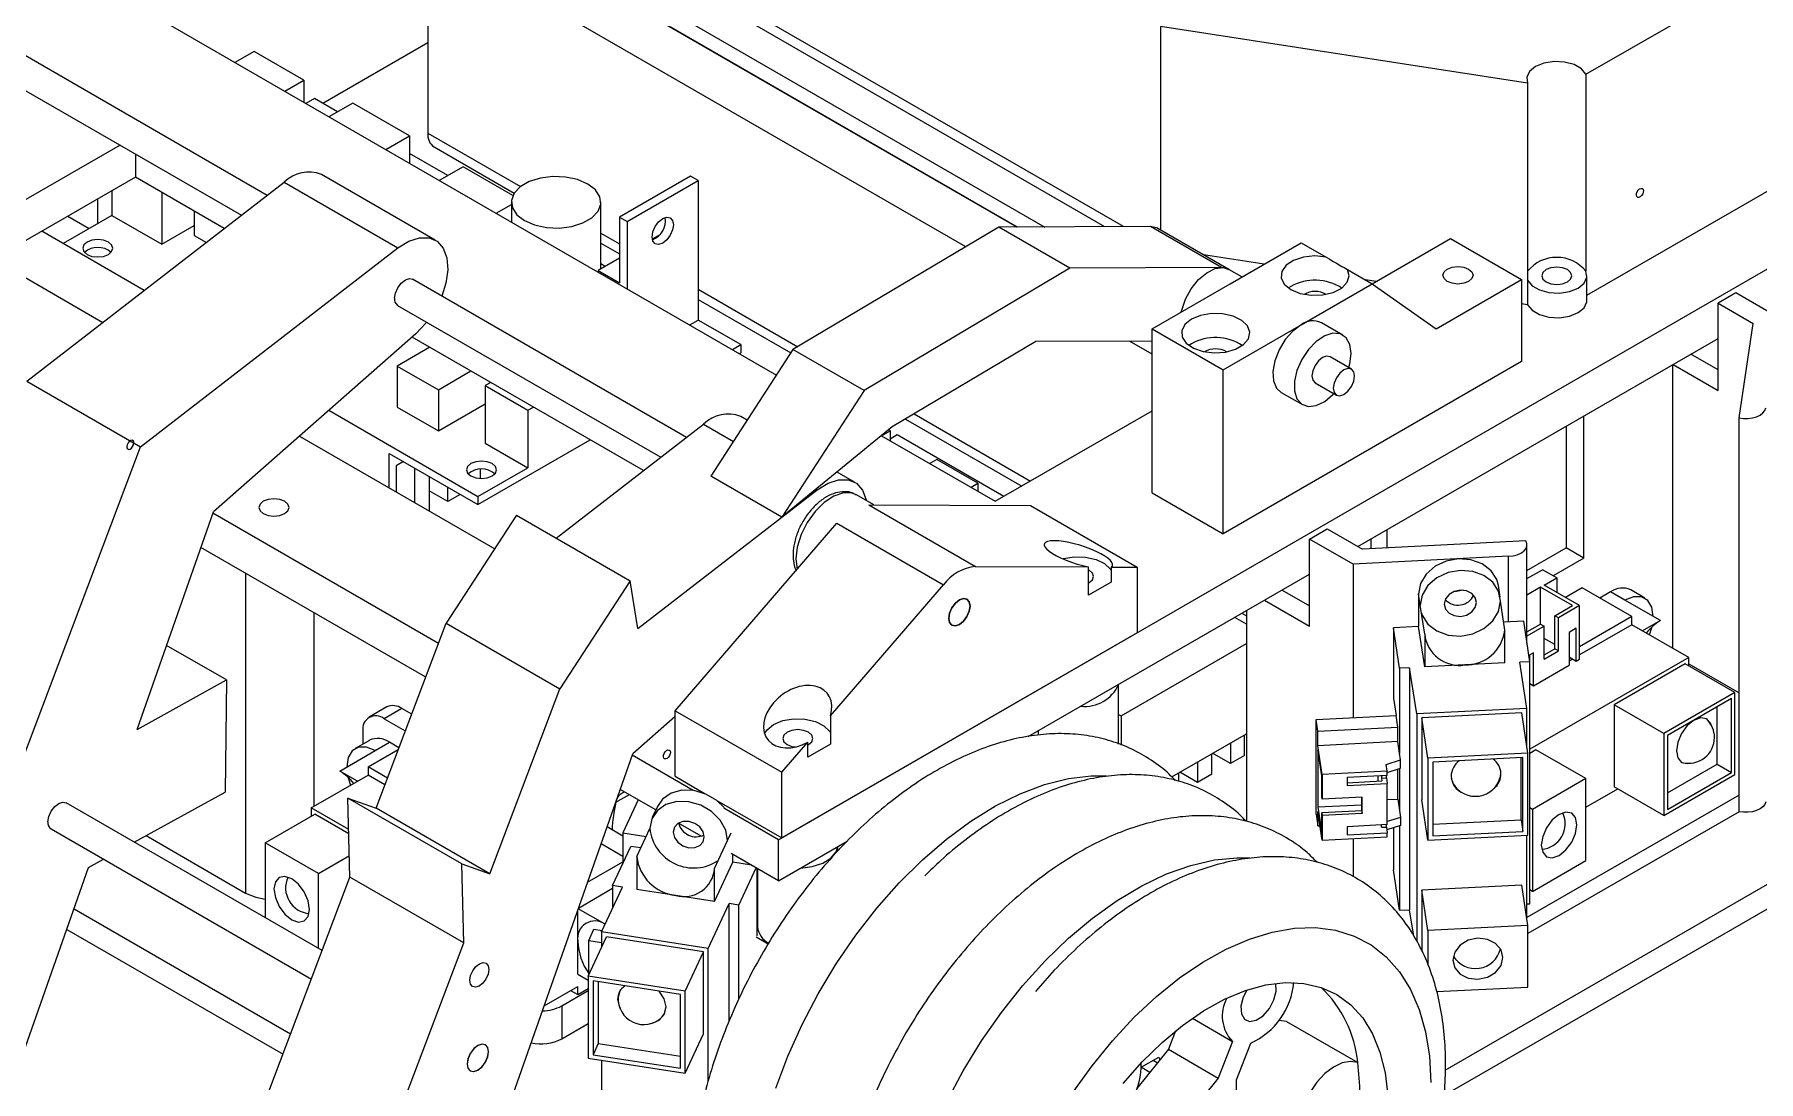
# Model space of a CAD drawing. Header units: millimetres. Extents: x 0 to 420, y 0 to 297.
# Drawn here: x 206.89 to 241.2, y 155.19 to 176.03 of the extents above; entities that cross this region are included whole.
import ezdxf

# ---------------------------------------------------------------- set-up
doc = ezdxf.new("R2010")
doc.units = ezdxf.units.MM

msp = doc.modelspace()

# ---------------------------------------------------------------- linework, layer by layer
at = {"color": 7, "linetype": 'Continuous', "lineweight": 15}
for p, q in [((228.187, 172.202), (212.873, 181.043)), ((212.573, 180.523), (226.996, 172.196)), ((237.761, 175.235), (246.29, 180.159)), ((226.454, 172.194), (214.696, 178.982)), ((214.717, 177.983), (214.717, 174.064)), ((221.696, 160.001), (251.182, 177.023)), ((209.039, 176.533), (221.655, 169.25)), ((228.559, 172.203), (220.955, 176.593)), ((236.602, 175.056), (229.299, 176.186)), ((229.299, 176.186), (229.299, 172.137)), ((211.522, 172.825), (206.071, 175.973)), ((211.259, 175.691), (210.878, 175.471)), ((212.249, 175.12), (211.259, 175.691)), ((214.717, 175.863), (212.627, 174.657)), ((237.782, 170.838), (246.29, 175.749)), ((205.771, 175.453), (211.009, 172.429)), ((211.868, 174.9), (212.249, 175.12)), ((212.249, 175.12), (212.249, 174.68)), ((236.602, 175.056), (236.602, 171.137)), ((237.761, 175.235), (237.761, 171.316)), ((212.461, 174.752), (212.292, 174.655)), ((212.917, 174.489), (212.461, 174.752)), ((213.221, 174.664), (212.749, 174.391)), ((214.354, 174.009), (213.221, 174.664)), ((213.882, 173.737), (214.354, 174.009)), ((214.354, 174.009), (214.354, 173.464)), ((208.591, 173.825), (205.362, 171.961)), ((208.897, 173.648), (208.897, 173.185)), ((215.114, 173.221), (214.354, 173.66)), ((214.841, 173.789), (216.435, 172.869)), ((215.417, 173.396), (214.945, 173.123)), ((216.41, 172.823), (215.417, 173.396)), ((208.897, 173.185), (206.069, 171.553)), ((206.736, 169.128), (211.86, 173.087)), ((208.431, 172.916), (208.431, 172.425)), ((210.666, 172.164), (208.897, 173.185)), ((211.86, 173.087), (214.123, 171.78)), ((214.864, 171.935), (212.602, 173.241)), ((219.943, 173.21), (218.528, 172.393)), ((218.684, 172.303), (220.098, 173.12)), ((220.098, 173.12), (219.943, 173.21)), ((220.098, 173.12), (220.098, 170.344)), ((208.143, 172.75), (208.143, 172.259)), ((209.421, 172.883), (209.421, 171.854)), ((216.079, 172.469), (216.379, 172.642)), ((216.379, 172.688), (216.379, 172.296)), ((218.16, 171.364), (218.16, 172.688)), ((208.431, 172.425), (207.461, 171.866)), ((207.553, 172.409), (207.978, 172.164)), ((208.431, 172.425), (209.421, 171.854)), ((209.421, 171.854), (210.069, 172.228)), ((210.069, 172.509), (210.069, 172.028)), ((218.528, 172.393), (218.684, 172.303)), ((218.528, 172.393), (218.528, 171.087)), ((218.684, 172.303), (218.684, 170.965)), ((205.362, 171.961), (208.247, 170.295)), ((209.074, 170.934), (207.036, 172.111)), ((210.069, 172.028), (210.31, 171.889)), ((219.323, 172.035), (219.182, 171.954)), ((226.078, 172.192), (221.983, 169.755)), ((229.096, 172.206), (226.078, 172.192)), ((227.492, 171.376), (226.078, 172.192)), ((230.51, 171.39), (229.096, 172.206)), ((230.511, 171.39), (229.096, 172.206)), ((229.096, 172.206), (229.096, 172.206)), ((230.659, 171.352), (229.245, 172.168)), ((233.512, 171.067), (235.067, 171.965)), ((235.067, 171.965), (236.482, 171.149)), ((208.999, 167.822), (214.123, 171.78)), ((218.528, 171.577), (218.104, 171.332)), ((218.16, 171.873), (218.528, 171.66)), ((231.359, 171.458), (230.153, 171.644)), ((230.683, 171.068), (232.098, 171.884)), ((232.098, 171.884), (232.592, 171.598)), ((218.104, 171.332), (218.104, 171.3)), ((218.104, 171.332), (218.528, 171.087)), ((218.245, 171.413), (218.16, 171.463)), ((227.492, 171.376), (223.397, 168.939)), ((230.5, 171.389), (227.492, 171.376)), ((230.918, 171.203), (230.659, 171.352)), ((233.017, 171.353), (233.512, 171.068)), ((237.782, 170.736), (237.782, 171.226)), ((219.866, 168.009), (214.414, 171.156)), ((229.128, 170.17), (230.683, 171.068)), ((231.893, 171.014), (231.842, 170.982)), ((232.098, 170.251), (233.512, 171.068)), ((233.59, 171.113), (233.376, 171.146)), ((233.512, 171.068), (234.785, 170.169)), ((234.785, 170.169), (236.482, 171.149)), ((236.482, 171.149), (236.482, 169.516)), ((236.602, 171.137), (236.602, 170.647)), ((240.746, 170.883), (240.392, 170.679)), ((241.613, 170.383), (240.746, 170.883)), ((214.114, 170.636), (219.353, 167.612)), ((220.098, 170.754), (221.941, 169.69)), ((236.602, 170.647), (236.482, 170.665)), ((240.392, 170.679), (241.094, 170.274)), ((240.392, 168.944), (240.392, 170.679)), ((219.929, 170.246), (220.098, 170.344)), ((220.947, 169.854), (220.098, 170.344)), ((229.128, 170.17), (230.542, 169.353)), ((229.128, 166.903), (229.128, 170.17)), ((230.542, 169.353), (232.098, 170.251)), ((232.922, 170.046), (232.498, 170.291)), ((240.81, 168.397), (241.094, 170.274)), ((214.479, 170.072), (210.45, 166.528)), ((219.01, 167.348), (214.404, 170.006)), ((220.778, 169.756), (220.947, 169.854)), ((220.947, 169.854), (220.947, 169.69)), ((226.813, 169.915), (223.96, 168.217)), ((229.128, 169.925), (226.813, 169.915)), ((229.913, 169.871), (229.862, 169.839)), ((233.222, 165.838), (240.392, 169.977)), ((214.756, 169.803), (214.107, 169.429)), ((221.983, 169.755), (220.349, 167.237)), ((220.919, 169.675), (220.947, 169.69)), ((223.397, 168.939), (221.983, 169.755)), ((236.482, 169.516), (230.542, 166.087)), ((233.096, 169.368), (232.672, 169.613)), ((240.392, 169.352), (239.851, 169.664)), ((214.107, 169.429), (214.107, 168.612)), ((214.107, 169.429), (214.926, 168.956)), ((214.926, 168.956), (215.575, 169.331)), ((230.542, 166.087), (230.542, 169.353)), ((239.492, 163.81), (239.492, 169.457)), ((239.497, 169.46), (240.392, 168.944)), ((206.736, 169.128), (208.999, 167.822)), ((214.926, 168.956), (214.926, 168.139)), ((215.969, 169.103), (215.855, 169.038)), ((215.855, 169.038), (216.704, 168.548)), ((215.855, 169.038), (215.855, 167.894)), ((223.397, 168.939), (221.764, 166.42)), ((231.698, 168.905), (232.122, 168.66)), ((232.372, 169.093), (232.796, 168.848)), ((212.745, 168.547), (215.714, 166.833)), ((214.107, 168.612), (214.926, 168.139)), ((214.926, 168.139), (215.855, 168.676)), ((216.704, 168.548), (216.818, 168.613)), ((216.704, 168.548), (216.704, 167.405)), ((226.009, 166.736), (229.128, 168.536)), ((217.27, 166.003), (220.204, 168.27)), ((221.072, 168.351), (220.945, 168.425)), ((223.96, 168.217), (221.764, 166.42)), ((223.747, 168.042), (223.916, 168.139)), ((223.916, 168.139), (223.886, 168.157)), ((223.916, 168.139), (223.916, 167.944)), ((224.222, 168.373), (226.534, 167.039)), ((237.37, 168.233), (237.37, 165.81)), ((237.724, 165.606), (237.724, 168.437)), ((240.81, 160.885), (240.81, 168.397)), ((205.174, 157.708), (208.999, 167.822)), ((212.163, 168.035), (216.048, 165.792)), ((215.714, 166.67), (217.949, 167.96)), ((215.855, 167.894), (216.704, 167.405)), ((223.746, 168.042), (226.009, 166.736)), ((224.058, 168.058), (223.916, 167.976)), ((226.178, 166.833), (224.058, 168.058)), ((213.946, 167.69), (215.714, 166.67)), ((213.946, 167.005), (213.946, 167.69)), ((214.23, 167.527), (214.088, 167.445)), ((214.088, 167.445), (214.088, 166.924)), ((224.846, 167.568), (224.707, 167.488)), ((225.664, 167.095), (224.846, 167.568)), ((214.46, 166.709), (214.46, 167.394)), ((214.741, 167.231), (214.741, 166.547)), ((215.714, 166.833), (216.704, 167.405)), ((215.768, 167.191), (215.768, 167.373)), ((216.049, 167.282), (216.049, 167.282)), ((221.764, 166.42), (220.349, 167.237)), ((223.208, 167.118), (222.862, 167.319)), ((225.526, 167.015), (225.664, 167.095)), ((225.664, 167.095), (225.664, 166.935)), ((215.113, 166.731), (214.741, 166.945)), ((215.113, 166.731), (215.113, 167.017)), ((215.361, 166.874), (215.113, 166.731)), ((215.714, 166.833), (215.714, 166.67)), ((218.896, 164.206), (222.467, 166.964)), ((223.594, 166.665), (223.25, 166.864)), ((229.128, 166.903), (230.542, 166.087)), ((208.93, 162.197), (210.45, 166.528)), ((214.927, 163.908), (210.44, 166.499)), ((216.482, 166.458), (215.08, 164.311)), ((216.482, 166.458), (218.745, 165.151)), ((223.492, 166.665), (225.613, 165.441)), ((223.492, 166.665), (226.709, 166.65)), ((226.709, 166.65), (228.831, 165.426)), ((219.638, 162.568), (222.856, 166.298)), ((222.856, 166.298), (224.977, 165.073)), ((232.26, 165.985), (232.614, 166.189)), ((232.614, 166.189), (233.316, 165.784)), ((233.808, 165.808), (233.808, 166.176)), ((214.674, 163.238), (210.201, 165.82)), ((233.128, 165.484), (232.26, 165.985)), ((232.26, 164.249), (232.26, 165.985)), ((236.567, 165.948), (233.316, 165.784)), ((233.481, 165.987), (233.481, 165.792)), ((236.59, 163.912), (236.59, 165.871)), ((236.59, 165.36), (237.37, 165.81)), ((237.724, 165.606), (237.37, 165.81)), ((225.613, 165.441), (227.862, 165.43)), ((227.862, 164.867), (227.862, 165.43)), ((228.315, 165.428), (228.315, 165.128)), ((228.315, 165.428), (228.831, 165.426)), ((228.831, 165.426), (228.831, 164.119)), ((236.225, 165.641), (233.128, 165.484)), ((233.128, 165.484), (233.128, 162.427)), ((236.59, 165.197), (236.898, 165.374)), ((237.181, 165.211), (236.898, 165.374)), ((237.724, 165.606), (237.11, 165.252)), ((218.745, 165.151), (217.343, 163.005)), ((218.896, 164.206), (218.745, 165.151)), ((222.728, 162.467), (224.977, 165.073)), ((226.664, 162.052), (232.26, 165.283)), ((228.315, 165.128), (227.862, 164.867)), ((236.055, 164.827), (236.02, 165.057)), ((236.86, 165.026), (236.59, 164.87)), ((237.497, 164.659), (236.86, 165.026)), ((236.86, 164.291), (236.86, 165.026)), ((236.931, 165.067), (237.181, 165.211)), ((237.638, 164.659), (236.931, 165.067)), ((237.181, 165.211), (237.181, 164.923)), ((231.365, 164.766), (232.26, 164.249)), ((231.719, 164.97), (232.26, 164.657)), ((234.467, 164.667), (234.432, 164.897)), ((234.432, 164.897), (234.432, 164.244)), ((236.148, 164.172), (236.061, 164.747)), ((237.688, 165.014), (237.355, 164.822)), ((238.678, 164.443), (237.688, 165.014)), ((238.254, 164.932), (238.042, 164.81)), ((238.537, 164.769), (238.254, 164.932)), ((239.244, 164.361), (238.537, 164.769)), ((238.937, 164.809), (238.654, 164.972)), ((212.455, 160.666), (212.455, 164.519)), ((231.006, 164.292), (230.775, 164.425)), ((230.918, 164.508), (231.006, 164.457)), ((231.006, 164.559), (231.006, 160.366)), ((234.554, 164.092), (234.467, 164.667)), ((236.524, 164.349), (236.124, 164.329)), ((236.646, 163.544), (236.524, 164.349)), ((237.143, 164.454), (237.497, 164.659)), ((237.214, 164.414), (237.143, 164.454)), ((237.143, 163.801), (237.143, 164.454)), ((237.638, 164.659), (237.214, 164.414)), ((237.214, 163.76), (237.214, 164.414)), ((237.638, 163.597), (237.638, 164.659)), ((238.678, 164.443), (237.638, 163.842)), ((238.678, 164.279), (238.678, 164.443)), ((239.244, 164.361), (238.891, 164.157)), ((213.686, 160.626), (215.08, 164.311)), ((215.08, 164.311), (217.343, 163.005)), ((228.831, 164.119), (221.76, 160.037)), ((234.432, 164.244), (233.934, 164.219)), ((234.056, 163.413), (233.934, 164.219)), ((233.934, 164.219), (233.934, 162.816)), ((234.554, 163.439), (234.432, 164.244)), ((234.554, 164.092), (234.554, 163.439)), ((236.148, 163.519), (236.148, 164.172)), ((236.59, 164.135), (236.86, 164.291)), ((236.931, 164.25), (236.59, 164.054)), ((236.86, 164.291), (236.931, 164.25)), ((236.931, 163.597), (236.931, 164.25)), ((237.143, 163.883), (236.931, 164.005)), ((237.567, 164.209), (237.426, 164.128)), ((237.426, 164.128), (237.426, 163.475)), ((237.567, 163.556), (237.567, 164.209)), ((238.678, 164.279), (237.638, 163.679)), ((239.81, 163.626), (238.678, 164.279)), ((210.71, 163.18), (209.517, 163.869)), ((228.513, 162.466), (231.006, 163.905)), ((236.719, 163.72), (236.627, 163.667)), ((236.648, 163.189), (236.648, 163.679)), ((236.719, 163.066), (236.719, 163.72)), ((236.931, 163.679), (237.143, 163.801)), ((236.931, 163.597), (237.214, 163.76)), ((237.214, 163.76), (237.143, 163.801)), ((234.255, 163.423), (234.056, 163.413)), ((234.056, 163.413), (234.056, 161.722)), ((234.395, 162.503), (234.255, 163.423)), ((234.255, 163.423), (234.255, 158.606)), ((235.351, 163.479), (234.554, 163.439)), ((236.148, 163.519), (235.351, 163.479)), ((236.646, 163.544), (236.447, 163.534)), ((236.586, 162.614), (236.447, 163.534)), ((239.81, 163.626), (236.646, 161.8)), ((236.646, 158.727), (236.646, 163.544)), ((236.719, 163.066), (237.426, 163.475)), ((237.426, 163.638), (237.567, 163.556)), ((237.442, 163.629), (237.426, 163.596)), ((237.497, 163.597), (237.426, 163.556)), ((237.567, 163.556), (237.638, 163.597)), ((239.739, 163.504), (238.325, 162.687)), ((240.729, 162.932), (239.739, 163.504)), ((239.81, 163.463), (239.81, 163.626)), ((239.81, 163.503), (240.81, 162.926)), ((208.93, 162.197), (210.71, 163.18)), ((210.71, 163.18), (210.681, 160.949)), ((215.949, 159.319), (217.343, 163.005)), ((228.464, 161.904), (228.464, 163.091)), ((236.648, 163.189), (236.646, 163.19)), ((236.646, 163.108), (236.719, 163.066)), ((236.648, 163.107), (236.646, 163.106)), ((213.901, 162.642), (213.547, 162.438)), ((233.934, 162.816), (233.986, 162.471)), ((238.325, 162.687), (238.325, 161.054)), ((239.315, 162.116), (238.325, 162.687)), ((240.729, 162.932), (239.315, 162.116)), ((240.658, 162.81), (239.385, 162.075)), ((240.375, 161.503), (240.375, 162.646)), ((240.658, 161.34), (240.658, 162.81)), ((240.729, 161.299), (240.729, 162.932)), ((214.201, 162.612), (213.847, 162.408)), ((213.847, 162.408), (214.268, 162.165)), ((214.395, 162.5), (214.201, 162.612)), ((219.638, 162.454), (218.794, 161.711)), ((219.638, 162.568), (221.76, 161.344)), ((219.638, 161.262), (219.638, 162.568)), ((222.728, 162.467), (222.728, 161.903)), ((228.464, 162.494), (228.513, 162.466)), ((228.513, 162.466), (228.513, 161.885)), ((232.392, 162.39), (233.986, 162.471)), ((232.392, 160.507), (232.392, 162.39)), ((232.427, 162.16), (232.392, 162.39)), ((234.021, 162.241), (233.986, 162.471)), ((236.586, 162.614), (234.395, 162.503)), ((234.395, 162.503), (234.395, 157.977)), ((236.487, 162.527), (234.494, 162.427)), ((234.616, 161.622), (234.494, 162.427)), ((234.494, 162.427), (234.494, 160.794)), ((236.609, 161.722), (236.487, 162.527)), ((236.586, 161.87), (236.586, 162.614)), ((240.174, 162.393), (240.151, 162.413)), ((213.553, 161.978), (213.27, 161.815)), ((213.423, 162.163), (213.423, 161.903)), ((213.67, 161.775), (213.953, 161.939)), ((214.141, 161.83), (213.953, 161.939)), ((221.76, 161.344), (222.276, 161.942)), ((222.276, 161.642), (222.276, 161.942)), ((226.864, 162.167), (226.864, 162.081)), ((229.52, 161.251), (231.006, 162.109)), ((230.969, 161.679), (230.969, 162.087)), ((231.006, 162.087), (230.987, 162.098)), ((232.427, 162.16), (234.021, 162.241)), ((232.427, 161.872), (232.427, 162.16)), ((234.021, 161.952), (232.427, 161.872)), ((234.021, 161.952), (234.021, 162.241)), ((234.056, 161.722), (234.021, 161.952)), ((234.963, 155.412), (246.586, 162.122)), ((239.315, 162.116), (239.315, 160.483)), ((239.385, 162.075), (239.385, 160.605)), ((212.963, 161.367), (213.67, 161.775)), ((213.529, 161.449), (214.128, 161.795)), ((215.266, 151.658), (218.794, 161.711)), ((219.997, 160.982), (218.784, 161.682)), ((222.728, 161.903), (222.276, 161.642)), ((230.316, 161.302), (230.316, 161.71)), ((230.688, 161.516), (230.334, 161.721)), ((230.688, 161.925), (230.688, 161.516)), ((230.969, 161.679), (230.688, 161.516)), ((232.514, 161.297), (232.427, 161.872)), ((232.506, 161.272), (232.427, 161.79)), ((232.427, 161.79), (232.427, 160.647)), ((234.076, 161.587), (234.056, 161.722)), ((236.609, 161.722), (234.616, 161.622)), ((234.616, 161.622), (234.616, 159.988)), ((236.509, 161.636), (234.716, 161.545)), ((234.938, 154.908), (246.586, 161.632)), ((236.474, 160.396), (236.474, 161.634)), ((236.509, 160.166), (236.509, 161.636)), ((236.609, 160.089), (236.609, 161.722)), ((236.769, 161.789), (236.646, 161.718)), ((237.759, 161.218), (236.769, 161.789)), ((212.398, 160.633), (213.529, 161.286)), ((213.317, 161.163), (212.963, 161.367)), ((213.529, 161.449), (213.529, 161.286)), ((213.913, 161.227), (213.529, 161.449)), ((213.863, 161.093), (213.529, 161.286)), ((219.638, 161.262), (220.237, 160.916)), ((221.76, 160.037), (221.76, 161.344)), ((229.661, 161.162), (229.661, 161.332)), ((230.033, 161.138), (229.679, 161.343)), ((230.033, 161.547), (230.033, 161.138)), ((230.316, 161.302), (230.033, 161.138)), ((232.506, 160.864), (232.506, 161.272)), ((233.809, 161.362), (232.514, 161.297)), ((232.514, 161.297), (232.514, 160.807)), ((233.809, 161.28), (233.012, 161.24)), ((233.623, 161.271), (233.623, 161.166)), ((233.692, 161.274), (233.692, 161.227)), ((233.789, 161.496), (234.076, 161.587)), ((233.809, 161.362), (233.789, 161.496)), ((233.792, 161.232), (233.792, 161.279)), ((233.809, 161.339), (234.076, 161.424)), ((233.809, 161.28), (233.809, 161.362)), ((234.021, 160.809), (234.021, 161.406)), ((234.056, 161.418), (234.056, 160.579)), ((234.076, 161.424), (234.076, 161.587)), ((234.716, 161.545), (234.716, 160.075)), ((239.315, 160.483), (240.729, 161.299)), ((239.385, 160.932), (240.375, 161.503)), ((239.385, 160.605), (240.658, 161.34)), ((239.652, 161.548), (239.68, 161.538)), ((240.375, 161.503), (240.658, 161.34)), ((208.876, 159.952), (210.681, 160.949)), ((219.255, 160.594), (218.545, 161.003)), ((233.012, 161.24), (233.012, 161.077)), ((233.012, 161.135), (233.701, 161.17)), ((233.012, 161.077), (233.809, 161.117)), ((233.692, 161.227), (233.792, 161.232)), ((233.692, 161.227), (233.701, 161.17)), ((233.792, 161.232), (233.809, 161.117)), ((233.809, 160.301), (233.809, 161.117)), ((237.759, 161.218), (236.698, 160.605)), ((237.759, 159.585), (237.759, 161.218)), ((237.759, 160.646), (238.396, 161.013)), ((239.315, 160.483), (238.325, 161.054)), ((212.615, 157.793), (207.518, 160.736)), ((213.143, 160.202), (212.398, 160.633)), ((212.398, 160.633), (212.398, 160.469)), ((215.391, 159.522), (213.128, 160.828)), ((213.128, 160.828), (213.686, 160.626)), ((213.167, 159.255), (213.128, 160.828)), ((215.949, 159.319), (213.686, 160.626)), ((218.904, 160.796), (218.598, 160.137)), ((219.287, 160.663), (219.183, 160.44)), ((220.469, 160.783), (221.76, 160.037)), ((221.696, 160.001), (220.61, 160.628)), ((233.303, 160.691), (232.427, 160.647)), ((232.427, 160.647), (232.506, 160.129)), ((232.514, 159.99), (232.427, 160.565)), ((232.427, 160.277), (232.427, 160.565)), ((232.514, 160.807), (232.506, 160.864)), ((233.303, 160.578), (232.506, 160.538)), ((233.311, 160.847), (232.514, 160.807)), ((233.303, 160.578), (233.303, 160.847)), ((233.303, 160.578), (233.311, 160.52)), ((233.311, 160.52), (233.311, 160.847)), ((233.809, 160.798), (234.021, 160.809)), ((234.021, 160.809), (234.056, 160.579)), ((234.056, 160.579), (234.076, 160.444)), ((234.616, 159.988), (234.494, 160.794)), ((240.81, 160.885), (236.59, 158.449)), ((236.698, 160.605), (236.646, 160.636)), ((236.698, 160.605), (236.698, 158.972)), ((240.81, 160.558), (240.81, 160.885)), ((211.478, 159.939), (212.468, 160.51)), ((213.146, 160.119), (212.468, 160.51)), ((218.598, 160.074), (218.283, 160.256)), ((218.877, 159.665), (219.136, 160.223)), ((220.157, 160.073), (219.707, 160.332)), ((232.392, 160.507), (232.427, 160.277)), ((232.427, 160.277), (232.471, 160.279)), ((232.506, 160.129), (232.506, 160.538)), ((232.506, 160.538), (232.514, 160.48)), ((233.311, 160.52), (232.514, 160.48)), ((232.514, 160.48), (232.514, 159.99)), ((233.809, 160.301), (233.012, 160.26)), ((233.012, 160.26), (233.012, 160.097)), ((233.685, 160.294), (233.692, 160.247)), ((233.692, 160.247), (233.692, 160.295)), ((233.692, 160.247), (233.792, 160.252)), ((233.792, 160.252), (233.792, 160.3)), ((233.792, 160.252), (233.809, 160.137)), ((234.076, 160.281), (233.801, 160.194)), ((234.076, 160.444), (233.809, 160.36)), ((233.934, 160.236), (233.934, 159.401)), ((234.056, 160.274), (234.056, 158.596)), ((234.076, 160.444), (234.076, 160.281)), ((234.716, 160.307), (236.474, 160.396)), ((236.474, 160.396), (236.509, 160.166)), ((240.81, 160.558), (236.609, 158.133)), ((207.218, 160.216), (212.4, 157.225)), ((209.11, 160.081), (211.089, 158.938)), ((212.539, 159.326), (211.478, 159.939)), ((211.478, 159.939), (211.478, 158.449)), ((218.598, 159.666), (218.164, 159.916)), ((218.598, 160.137), (219.063, 160.065)), ((218.598, 160.137), (218.598, 159.526)), ((220.423, 159.426), (220.682, 159.983)), ((221.696, 159.184), (221.696, 160.001)), ((221.696, 159.184), (223.059, 159.971)), ((232.514, 159.99), (233.809, 160.056)), ((233.012, 160.097), (233.809, 160.137)), ((233.128, 160.021), (233.128, 159.262)), ((233.809, 160.056), (233.809, 160.137)), ((234.616, 159.988), (236.609, 160.089)), ((234.716, 160.075), (236.509, 160.166)), ((236.586, 158.441), (236.586, 160.088)), ((207.966, 159.449), (208.263, 159.613)), ((212.539, 159.326), (213.157, 159.683)), ((217.896, 159.153), (218.598, 159.559)), ((218.394, 159.086), (218.757, 159.867)), ((218.957, 159.836), (218.757, 159.867)), ((218.877, 159.665), (218.877, 159.012)), ((220.423, 158.773), (220.785, 159.553)), ((221.696, 159.184), (220.753, 159.729)), ((220.785, 159.553), (220.785, 159.71)), ((221.156, 159.496), (220.785, 159.553)), ((222.878, 159.775), (222.878, 159.866)), ((236.698, 158.972), (237.759, 159.585)), ((206.282, 154.648), (207.966, 159.449)), ((211.255, 154.198), (213.167, 159.255)), ((212.539, 157.837), (212.539, 159.326)), ((215.43, 157.948), (213.167, 159.255)), ((215.43, 157.948), (215.391, 159.522)), ((215.391, 159.522), (215.949, 159.319)), ((220.423, 158.773), (220.423, 159.426)), ((220.906, 158.698), (221.251, 159.441)), ((221.268, 158.09), (221.268, 159.431)), ((221.278, 159.425), (221.278, 158.261)), ((234.056, 158.596), (233.934, 159.401)), ((217.717, 158.641), (218.394, 159.033)), ((218.173, 158.164), (218.588, 159.056)), ((218.588, 159.056), (218.394, 159.086)), ((218.394, 159.086), (218.394, 158.64)), ((219.65, 158.892), (218.877, 159.012)), ((220.423, 158.773), (219.65, 158.892)), ((221.278, 159.147), (221.268, 159.141)), ((236.487, 159.098), (234.494, 158.997)), ((234.494, 158.997), (234.494, 157.772)), ((234.616, 158.192), (234.494, 158.997)), ((236.609, 158.293), (236.487, 159.098)), ((236.698, 158.972), (236.646, 159.003)), ((207.676, 158.623), (211.987, 156.134)), ((217.701, 157.979), (217.701, 158.597)), ((218.245, 158.318), (217.711, 158.626)), ((220.298, 157.836), (220.713, 158.728)), ((220.906, 158.698), (220.713, 158.728)), ((220.713, 156.384), (220.713, 158.728)), ((220.906, 156.826), (220.906, 158.698)), ((234.056, 158.596), (234.255, 158.606)), ((234.335, 158.081), (234.255, 158.606)), ((236.586, 158.724), (236.646, 158.727)), ((236.59, 158.414), (236.59, 158.724)), ((207.533, 158.215), (211.835, 155.732)), ((217.918, 157.996), (218.022, 158.219)), ((218.022, 158.219), (218.187, 158.194)), ((220.298, 157.836), (218.173, 158.164)), ((218.173, 158.164), (218.173, 157.86)), ((236.609, 158.293), (234.616, 158.192)), ((234.616, 158.192), (234.616, 157.509)), ((236.609, 157.068), (236.609, 158.293)), ((213.517, 152.892), (215.43, 157.948)), ((217.701, 157.326), (217.701, 157.979)), ((217.908, 157.287), (218.27, 158.068)), ((217.918, 157.31), (217.918, 157.996)), ((217.918, 157.996), (218.173, 157.957)), ((220.202, 157.769), (218.27, 158.068)), ((220.298, 155.194), (220.298, 157.836)), ((221.487, 157.923), (221.253, 158.058)), ((219.84, 156.988), (220.202, 157.769)), ((220.202, 156.136), (220.202, 157.769)), ((217.701, 157.326), (217.908, 157.207)), ((219.84, 156.988), (217.908, 157.287)), ((217.908, 157.287), (217.908, 155.654)), ((219.743, 156.922), (218.004, 157.19)), ((218.004, 157.19), (218.004, 155.721)), ((218.108, 157.174), (218.108, 155.944)), ((217.034, 156.696), (217.701, 157.081)), ((217.383, 156.693), (217.908, 156.996)), ((217.559, 156.999), (217.701, 156.918)), ((217.701, 156.918), (217.701, 157.081)), ((217.701, 156.918), (217.908, 157.037)), ((218.529, 156.969), (218.505, 156.868)), ((219.743, 155.452), (219.743, 156.922)), ((219.84, 155.355), (219.84, 156.988)), ((234.79, 156.976), (236.609, 157.068)), ((217.383, 156.693), (217.383, 156.04)), ((229.931, 156.446), (230.727, 155.986)), ((217.383, 156.04), (217.908, 156.343)), ((219.84, 155.355), (220.202, 156.136)), ((229.596, 156.194), (229.454, 155.829)), ((229.586, 156.186), (229.586, 156.169)), ((231.807, 156.381), (231.654, 156.405)), ((231.807, 156.381), (233.221, 155.565)), ((218.108, 155.944), (218.004, 155.721)), ((218.108, 155.944), (219.743, 155.691)), ((229.454, 155.829), (228.827, 155.049)), ((229.454, 155.829), (230.444, 155.257)), ((230.727, 155.986), (230.444, 155.257)), ((230.811, 155.224), (231.094, 155.953)), ((217.908, 155.654), (219.84, 155.355)), ((218.004, 155.721), (219.743, 155.452)), ((218.173, 155.613), (218.173, 154.43)), ((228.911, 155.47), (228.93, 155.459)), ((228.914, 155.472), (229.265, 155.675)), ((229.085, 155.37), (228.93, 155.459)), ((229.152, 155.609), (229.238, 155.56)), ((229.265, 155.675), (229.286, 155.62)), ((230.444, 155.257), (229.728, 154.366)), ((230.811, 154.269), (230.811, 155.224))]:
    msp.add_line(p, q, dxfattribs=at)
at = {"color": 8, "linetype": 'Continuous', "lineweight": 15}
for p, q in [((215.141, 178.718), (226.442, 172.194)), ((225.423, 171.803), (214.717, 177.983)), ((214.717, 174.064), (216.561, 172.999)), ((218.16, 172.076), (218.528, 171.863)), ((220.098, 170.957), (222.08, 169.813)), ((229.128, 169.664), (228.679, 169.923)), ((224.396, 168.476), (226.71, 167.14)), ((220.204, 168.27), (220.797, 167.927)), ((222.444, 166.977), (222.467, 166.964)), ((222.043, 165.589), (222.068, 165.385)), ((236.225, 164.334), (236.225, 165.641)), ((211.089, 165.307), (211.089, 158.938)), ((218.461, 160.745), (218.727, 160.898)), ((220.682, 159.983), (220.753, 160.137))]:
    msp.add_line(p, q, dxfattribs=at)
at = {"color": 7, "linetype": 'Continuous', "lineweight": 15, "flags": 128}
for points in [[(237.761, 175.235), (237.673, 175.344), (237.526, 175.429), (237.337, 175.48), (237.129, 175.491), (236.928, 175.46), (236.757, 175.391), (236.638, 175.292), (236.584, 175.176), (236.602, 175.056)], [(217.899, 173.051), (217.696, 173.139), (217.458, 173.19), (217.206, 173.201), (216.958, 173.17), (216.735, 173.099), (216.556, 172.996), (216.435, 172.868), (216.381, 172.725), (216.399, 172.579), (216.488, 172.441), (216.639, 172.324), (216.842, 172.237), (217.08, 172.185), (217.333, 172.175), (217.58, 172.206), (217.803, 172.276), (217.982, 172.38), (218.104, 172.508), (218.157, 172.651), (218.139, 172.797), (218.051, 172.934), (217.899, 173.051)], [(219.179, 171.996), (219.195, 172.099), (219.241, 172.205), (219.31, 172.298), (219.391, 172.363), (219.472, 172.391), (219.541, 172.378), (219.587, 172.325), (219.603, 172.241), (219.587, 172.138), (219.541, 172.032), (219.472, 171.939), (219.391, 171.873), (219.31, 171.845), (219.241, 171.858), (219.195, 171.911), (219.179, 171.996)], [(208.36, 171.895), (208.263, 171.932), (208.148, 171.946), (208.033, 171.932), (207.936, 171.895), (207.871, 171.839), (207.848, 171.772), (207.871, 171.706), (207.936, 171.65), (208.033, 171.612), (208.148, 171.599), (208.263, 171.612), (208.36, 171.65), (208.425, 171.706), (208.448, 171.772), (208.425, 171.839), (208.36, 171.895)], [(214.123, 171.78), (214.338, 171.915), (214.548, 171.983), (214.741, 171.982), (214.902, 171.911), (215.022, 171.774), (215.094, 171.581), (215.112, 171.344), (215.076, 171.078), (214.995, 170.82)], [(229.245, 172.168), (229.241, 172.171), (229.096, 172.206)], [(232.592, 171.598), (232.368, 171.619), (232.145, 171.596), (231.946, 171.532), (231.796, 171.434), (231.71, 171.313), (231.698, 171.182), (231.761, 171.056), (231.893, 170.949), (232.078, 170.873), (232.296, 170.837), (232.522, 170.844), (232.733, 170.893), (232.903, 170.98), (233.014, 171.095), (233.053, 171.224), (233.017, 171.353)], [(229.711, 170.506), (229.719, 170.54), (229.792, 170.757), (229.906, 170.966), (230.052, 171.148), (230.217, 171.286), (230.385, 171.369), (230.542, 171.388), (230.659, 171.352)], [(230.659, 171.352), (230.655, 171.355), (230.511, 171.39)], [(235.428, 171.112), (235.331, 171.075), (235.216, 171.061), (235.101, 171.075), (235.004, 171.112), (234.939, 171.168), (234.916, 171.235), (234.939, 171.301), (235.004, 171.357), (235.101, 171.395), (235.216, 171.408), (235.331, 171.395), (235.428, 171.357), (235.493, 171.301), (235.516, 171.235), (235.493, 171.168), (235.428, 171.112)], [(236.602, 171.137), (236.69, 171.028), (236.838, 170.943), (237.026, 170.892), (237.234, 170.881), (237.435, 170.912), (237.606, 170.981), (237.726, 171.08), (237.779, 171.196), (237.761, 171.316)], [(236.97, 171.349), (236.905, 171.293), (236.882, 171.226), (236.905, 171.16), (236.97, 171.104), (237.067, 171.066), (237.182, 171.053), (237.297, 171.066), (237.394, 171.104), (237.459, 171.16), (237.482, 171.226), (237.459, 171.293), (237.394, 171.349), (237.297, 171.386), (237.182, 171.399), (237.067, 171.386), (236.97, 171.349)], [(214.052, 170.779), (214.07, 170.882), (214.118, 170.988), (214.187, 171.08), (214.269, 171.143), (214.35, 171.17), (214.414, 171.156)], [(236.602, 170.647), (236.69, 170.538), (236.838, 170.453), (237.026, 170.402), (237.234, 170.391), (237.435, 170.422), (237.606, 170.491), (237.726, 170.59), (237.779, 170.706), (237.782, 170.736)], [(214.695, 170.301), (214.679, 170.28), (214.479, 170.072)], [(229.913, 170.361), (229.783, 170.256), (229.719, 170.132), (229.728, 170.003), (229.809, 169.883), (229.954, 169.784), (230.146, 169.718), (230.365, 169.692), (230.588, 169.708), (230.789, 169.764), (230.947, 169.856), (231.045, 169.972), (231.073, 170.1), (231.027, 170.226), (230.912, 170.337), (230.742, 170.421), (230.533, 170.468), (230.309, 170.473), (230.095, 170.436), (229.913, 170.361)], [(232.098, 170.251), (231.931, 170.126), (231.779, 169.954), (231.655, 169.75), (231.571, 169.533), (231.534, 169.321), (231.546, 169.134), (231.608, 168.988), (231.698, 168.905)], [(233.088, 169.68), (233.062, 169.858), (232.989, 169.991), (232.875, 170.067), (232.729, 170.08), (232.564, 170.029), (232.396, 169.917), (232.239, 169.755), (232.107, 169.558), (232.012, 169.342), (231.963, 169.127), (231.963, 168.933), (232.012, 168.775), (232.107, 168.669), (232.239, 168.624), (232.396, 168.643), (232.564, 168.726), (232.729, 168.864), (232.743, 168.879)], [(232.672, 169.613), (232.603, 169.626), (232.522, 169.598), (232.441, 169.532), (232.372, 169.44), (232.326, 169.334), (232.31, 169.231), (232.326, 169.146), (232.372, 169.093), (232.372, 169.093)], [(233.043, 169.399), (233.062, 169.473), (233.088, 169.68)], [(232.734, 168.986), (232.75, 168.901), (232.796, 168.848), (232.865, 168.835), (232.946, 168.863), (233.027, 168.929), (233.096, 169.021), (233.142, 169.127), (233.158, 169.231), (233.142, 169.315), (233.096, 169.368), (233.027, 169.381), (232.946, 169.353), (232.865, 169.288), (232.796, 169.195), (232.75, 169.089), (232.734, 168.986)], [(240.81, 168.397), (240.899, 168.385), (240.99, 168.385), (241.078, 168.397), (241.16, 168.42), (241.23, 168.454), (241.286, 168.495), (241.324, 168.543), (241.342, 168.595)], [(215.573, 167.241), (215.67, 167.204), (215.785, 167.191), (215.899, 167.204), (215.997, 167.241), (216.062, 167.297), (216.085, 167.364), (216.062, 167.43), (215.997, 167.486), (215.899, 167.524), (215.785, 167.537), (215.67, 167.524), (215.573, 167.486), (215.508, 167.43), (215.485, 167.364), (215.508, 167.297), (215.573, 167.241)], [(222.467, 166.964), (222.682, 167.098), (222.892, 167.166), (223.084, 167.165), (223.246, 167.094), (223.366, 166.957), (223.438, 166.764), (223.44, 166.754)], [(211.443, 166.491), (211.54, 166.454), (211.655, 166.44), (211.77, 166.454), (211.867, 166.491), (211.932, 166.547), (211.955, 166.614), (211.932, 166.68), (211.867, 166.736), (211.77, 166.774), (211.655, 166.787), (211.54, 166.774), (211.443, 166.736), (211.378, 166.68), (211.355, 166.614), (211.378, 166.547), (211.443, 166.491)], [(236.225, 165.641), (236.314, 165.651), (236.397, 165.673), (236.469, 165.705), (236.527, 165.746), (236.567, 165.793), (236.588, 165.844), (236.588, 165.897), (236.567, 165.948)], [(227.354, 165.591), (227.366, 165.595), (227.581, 165.632), (227.805, 165.626), (228.014, 165.579), (228.185, 165.495), (228.299, 165.383), (228.315, 165.356)], [(227.862, 165.112), (227.876, 165.12), (227.941, 165.176), (227.964, 165.242), (227.941, 165.308), (227.876, 165.365), (227.862, 165.372)], [(236.02, 165.057), (235.987, 165.177), (235.874, 165.354), (235.697, 165.489), (235.475, 165.571), (235.229, 165.59), (234.983, 165.546), (234.76, 165.442), (234.584, 165.289), (234.471, 165.101), (234.432, 164.897)], [(236.061, 164.747), (236.022, 164.947), (235.909, 165.124), (235.732, 165.259), (235.51, 165.341), (235.264, 165.36), (235.018, 165.316), (234.795, 165.212), (234.619, 165.059), (234.506, 164.871), (234.467, 164.667)], [(225.083, 164.406), (225.099, 164.321), (225.145, 164.268), (225.214, 164.255), (225.295, 164.283), (225.376, 164.349), (225.445, 164.441), (225.491, 164.547), (225.507, 164.65), (225.491, 164.735), (225.445, 164.788), (225.376, 164.801), (225.295, 164.773), (225.214, 164.707), (225.145, 164.615), (225.099, 164.509), (225.083, 164.406)], [(225.083, 164.406), (225.099, 164.509), (225.145, 164.615), (225.214, 164.707), (225.295, 164.773), (225.376, 164.801), (225.445, 164.788), (225.491, 164.735), (225.507, 164.65), (225.491, 164.547), (225.445, 164.441), (225.376, 164.349), (225.295, 164.283), (225.214, 164.255), (225.145, 164.268), (225.099, 164.321), (225.083, 164.406)], [(234.491, 164.509), (234.506, 164.467), (234.619, 164.291), (234.795, 164.155), (235.018, 164.073), (235.264, 164.054), (235.51, 164.098), (235.732, 164.202), (235.909, 164.356), (236.022, 164.544), (236.061, 164.747)], [(234.945, 164.691), (234.969, 164.592), (235.038, 164.511), (235.142, 164.46), (235.264, 164.446), (235.386, 164.472), (235.489, 164.534), (235.558, 164.622), (235.583, 164.723), (235.558, 164.822), (235.489, 164.903), (235.386, 164.955), (235.264, 164.968), (235.142, 164.942), (235.038, 164.881), (234.969, 164.792), (234.945, 164.691)], [(235.319, 164.967), (235.185, 164.939), (235.134, 164.939)], [(239.103, 164.442), (239.103, 164.442), (239.075, 164.628), (238.995, 164.764), (238.869, 164.836), (238.712, 164.838), (238.537, 164.769)], [(239.029, 164.077), (239.075, 164.224), (239.078, 164.236)], [(221.419, 162.113), (221.467, 162.189), (221.597, 162.295), (221.78, 162.37), (221.995, 162.407), (222.219, 162.401), (222.428, 162.354), (222.598, 162.27), (222.713, 162.158), (222.728, 162.132)], [(239.915, 162.381), (239.78, 162.272), (239.665, 162.117), (239.589, 161.94), (239.562, 161.768), (239.589, 161.628), (239.665, 161.539), (239.78, 161.517), (239.811, 161.522)], [(240.253, 162.288), (240.242, 162.317), (240.165, 162.405), (240.051, 162.428), (239.915, 162.381)], [(222.276, 161.887), (222.29, 161.895), (222.355, 161.951), (222.378, 162.017), (222.355, 162.084), (222.29, 162.14), (222.193, 162.177), (222.078, 162.191), (221.963, 162.177), (221.866, 162.14), (221.801, 162.084), (221.778, 162.017), (221.801, 161.951), (221.866, 161.895), (221.963, 161.857), (222.03, 161.846)], [(213.67, 161.775), (213.496, 161.844), (213.338, 161.843), (213.213, 161.77), (213.132, 161.635), (213.105, 161.449)], [(236.062, 161.257), (236.072, 161.337), (236.07, 161.375)], [(213.13, 161.242), (213.132, 161.231), (213.179, 161.083)], [(220.616, 160.641), (220.467, 160.784), (220.251, 160.91), (220.012, 160.979), (219.774, 160.984), (219.558, 160.925), (219.387, 160.807), (219.287, 160.663)], [(235.082, 161.226), (235.114, 161.132), (235.124, 161.114)], [(207.156, 160.359), (207.174, 160.462), (207.221, 160.568), (207.291, 160.66), (207.373, 160.723), (207.453, 160.749), (207.518, 160.736)], [(220.682, 159.983), (220.644, 160.191), (220.534, 160.39), (220.363, 160.561), (220.148, 160.687), (219.909, 160.756), (219.67, 160.761), (219.455, 160.702), (219.284, 160.584), (219.174, 160.419), (219.136, 160.223)], [(241.342, 160.756), (241.324, 160.704), (241.286, 160.657), (241.23, 160.615), (241.16, 160.582), (241.078, 160.558), (240.99, 160.547), (240.899, 160.546), (240.81, 160.558)], [(219.6, 160.151), (219.623, 160.047), (219.69, 159.952), (219.791, 159.88), (219.909, 159.842), (220.027, 159.843), (220.127, 159.884), (220.194, 159.959), (220.218, 160.055), (220.194, 160.159), (220.127, 160.254), (220.027, 160.326), (219.909, 160.364), (219.791, 160.363), (219.69, 160.322), (219.623, 160.247), (219.6, 160.151)], [(237.229, 160.503), (237.094, 160.394), (236.979, 160.239), (236.902, 160.063), (236.875, 159.891), (236.902, 159.75), (236.979, 159.662), (237.094, 159.64), (237.229, 159.687), (237.364, 159.796), (237.479, 159.951), (237.555, 160.127), (237.582, 160.299), (237.555, 160.44), (237.479, 160.528), (237.364, 160.55), (237.229, 160.503)], [(222.128, 159.433), (222.135, 159.434), (222.368, 159.464), (222.575, 159.532), (222.737, 159.633), (222.842, 159.757), (222.876, 159.865)], [(212.009, 159.224), (211.873, 159.271), (211.759, 159.249), (211.682, 159.161), (211.655, 159.02), (211.682, 158.848), (211.759, 158.672), (211.873, 158.517), (212.009, 158.408), (212.144, 158.361), (212.259, 158.383), (212.335, 158.471), (212.362, 158.612), (212.335, 158.784), (212.259, 158.96), (212.144, 159.115), (212.009, 159.224)], [(211.089, 158.938), (211.291, 158.854), (211.478, 158.814)], [(227.555, 154.968), (227.935, 155.501), (228.341, 156), (228.769, 156.461), (229.215, 156.879), (229.673, 157.248), (230.138, 157.564), (230.604, 157.824), (231.067, 158.024), (231.522, 158.163), (231.962, 158.239), (232.383, 158.251), (232.781, 158.199), (233.151, 158.083), (233.488, 157.905), (233.789, 157.667), (234.05, 157.372), (234.269, 157.022), (234.443, 156.623), (234.57, 156.177), (234.648, 155.691), (234.677, 155.17)], [(235.114, 157.605), (235.152, 157.451), (235.26, 157.324), (235.422, 157.243), (235.612, 157.222), (235.803, 157.262), (235.965, 157.359), (236.073, 157.497), (236.111, 157.655), (236.073, 157.809), (235.965, 157.936), (235.803, 158.017), (235.612, 158.038), (235.422, 157.998), (235.26, 157.901), (235.152, 157.763), (235.114, 157.605)], [(215.551, 157.204), (215.567, 157.297), (215.61, 157.392), (215.673, 157.475), (215.746, 157.532), (215.819, 157.555), (215.88, 157.541), (215.92, 157.492), (215.933, 157.415), (215.917, 157.321), (215.874, 157.226), (215.811, 157.144), (215.738, 157.086), (215.665, 157.063), (215.604, 157.077), (215.564, 157.126), (215.551, 157.204)], [(228.556, 155.147), (228.932, 155.577), (229.328, 155.964), (229.737, 156.305), (230.154, 156.593), (230.572, 156.825), (230.987, 156.998), (231.392, 157.109), (231.782, 157.157), (232.151, 157.14), (232.494, 157.06), (232.806, 156.917), (233.082, 156.714), (233.32, 156.452), (233.514, 156.137), (233.664, 155.771), (233.767, 155.361), (233.82, 154.912)], [(231.554, 156.812), (231.598, 156.988), (231.59, 157.141)], [(218.494, 156.822), (218.531, 156.661), (218.545, 156.633)], [(219.168, 156.343), (219.319, 156.406), (219.423, 156.522), (219.46, 156.673), (219.423, 156.835), (219.319, 156.984), (219.314, 156.988)], [(231.012, 157.006), (230.942, 156.867), (230.897, 156.69), (230.906, 156.536), (230.967, 156.429), (231.071, 156.384), (231.202, 156.408), (231.339, 156.498), (231.463, 156.64), (231.554, 156.812), (231.554, 156.812)], [(219.374, 156.465), (219.434, 156.545), (219.436, 156.548)], [(215.924, 155.776), (215.91, 155.862), (215.865, 155.917), (215.797, 155.933), (215.716, 155.907), (215.635, 155.843), (215.565, 155.751), (215.518, 155.645), (215.5, 155.542), (215.514, 155.456), (215.559, 155.401), (215.627, 155.385), (215.707, 155.411), (215.789, 155.475), (215.859, 155.567), (215.906, 155.673), (215.924, 155.776)], [(215.5, 155.537), (215.516, 155.452), (215.562, 155.399), (215.631, 155.386), (215.712, 155.414), (215.793, 155.48), (215.862, 155.572), (215.908, 155.678), (215.924, 155.781), (215.908, 155.866), (215.862, 155.919), (215.793, 155.932), (215.712, 155.904), (215.631, 155.838), (215.562, 155.746), (215.516, 155.64), (215.5, 155.537)], [(233.221, 155.565), (233.076, 155.589), (232.912, 155.559), (232.74, 155.476), (232.569, 155.345), (232.41, 155.174), (232.273, 154.973), (232.165, 154.755), (232.094, 154.532)]]:
    msp.add_lwpolyline(points, dxfattribs=at)
at = {"color": 7, "linetype": 'Continuous', "flags": 128}
for points in [[(238.905, 172.89), (238.892, 172.855), (238.871, 172.822), (238.844, 172.798), (238.817, 172.785), (238.793, 172.786), (238.775, 172.801), (238.767, 172.827), (238.77, 172.86), (238.783, 172.896), (238.804, 172.928), (238.831, 172.953), (238.858, 172.965), (238.883, 172.964), (238.9, 172.95), (238.908, 172.924), (238.905, 172.89)], [(208.73, 167.798), (208.743, 167.778), (208.764, 167.77), (208.79, 167.776), (208.818, 167.795), (208.842, 167.824), (208.86, 167.859), (208.868, 167.894), (208.865, 167.924), (208.852, 167.945), (208.83, 167.952), (208.804, 167.946), (208.776, 167.927), (208.752, 167.898), (208.735, 167.863), (208.727, 167.828), (208.73, 167.798)], [(219.407, 161.682), (219.42, 161.718), (219.441, 161.75), (219.468, 161.775), (219.495, 161.787), (219.519, 161.786), (219.537, 161.772), (219.545, 161.746), (219.542, 161.712), (219.529, 161.677), (219.508, 161.644), (219.481, 161.62), (219.454, 161.607), (219.429, 161.608), (219.412, 161.623), (219.404, 161.649), (219.407, 161.682)]]:
    msp.add_lwpolyline(points, dxfattribs=at)
at = {"color": 8, "linetype": 'Continuous', "lineweight": 15, "flags": 128}
for points in [[(223.25, 166.864), (223.157, 166.9), (222.986, 166.904), (222.798, 166.84), (222.606, 166.714), (222.424, 166.535), (222.267, 166.316), (222.146, 166.073), (222.069, 165.825), (222.043, 165.589)], [(221.643, 155.058), (221.882, 155.692), (222.163, 156.32), (222.485, 156.935), (222.843, 157.531), (223.233, 158.101), (223.653, 158.64), (224.096, 159.141), (224.559, 159.599), (225.036, 160.01), (225.523, 160.369), (226.015, 160.672), (226.505, 160.916), (226.99, 161.099), (227.463, 161.218), (227.92, 161.272), (228.22, 161.272)], [(225.043, 154.791), (225.37, 155.403), (225.734, 155.995), (226.13, 156.561), (226.553, 157.093), (227, 157.587), (227.466, 158.038), (227.945, 158.441), (228.434, 158.79), (228.925, 159.084), (229.415, 159.318), (229.898, 159.49), (230.369, 159.599), (230.822, 159.642), (231.077, 159.638)]]:
    msp.add_lwpolyline(points, dxfattribs=at)
at = {"color": 7, "linetype": 'Continuous', "lineweight": 15}
for centre, radius, start, end in [((215.006, 174.029), 0.291, 173.1604, 235.5276), ((212.346, 172.611), 0.68, 67.9536, 135.6301), ((219.037, 172.323), 0.409, 291.1844, 8.8211), ((208.148, 171.388), 0.402, 48.8507, 131.1493), ((237.182, 170.845), 0.747, 39.0799, 140.9201), ((232.371, 170.15), 0.988, 57.3268, 118.9819), ((232.373, 170.479), 0.435, 59.7758, 120.2242), ((214.193, 170.755), 0.142, 170.4208, 236.6353), ((232.331, 169.936), 0.392, 64.8243, 126.4865), ((230.391, 169.007), 0.988, 57.3268, 118.9819), ((230.394, 169.336), 0.435, 59.7758, 120.2242), ((220.69, 167.794), 0.68, 67.9536, 135.6301), ((215.785, 166.979), 0.402, 48.8797, 131.1448), ((225.716, 164.528), 0.918, 96.4158, 143.5789), ((235.217, 165.018), 0.348, 223.2466, 333.9891), ((238.487, 164.621), 0.389, 64.5095, 126.8013), ((239.789, 163.462), 1.051, 121.2127, 141.6507), ((235.245, 164.165), 0.695, 186.0733, 278.7951), ((235.372, 164.26), 0.781, 268.4732, 353.5841), ((227.793, 163.386), 0.732, 263.8112, 336.1834), ((214.025, 162.367), 0.302, 54.383, 114.3068), ((213.682, 162.205), 0.262, 50.797, 189.2143), ((239.808, 162.035), 0.513, 0, 44.4066), ((213.721, 161.628), 0.389, 53.1993, 115.4906), ((239.808, 162.035), 0.513, 255.5988, 0), ((235.709, 161.307), 0.363, 308.2482, 55.3003), ((212.419, 160.468), 1.051, 38.35, 58.7865), ((235.494, 161.244), 0.415, 127.8928, 177.2586), ((235.459, 161.28), 0.379, 182.442, 247.9441), ((235.564, 161.377), 0.513, 210.7898, 346.4455), ((221.685, 160.005), 3.308, 167.0737, 176.6517), ((207.296, 160.335), 0.142, 170.3944, 236.6642), ((220.007, 160.314), 0.876, 186.0203, 304.1827), ((220.054, 160.416), 0.357, 193.5409, 296.6468), ((236.838, 160.32), 0.513, 275.0312, 24.9742), ((219.741, 159.756), 0.869, 186.0231, 263.975), ((212.399, 159.041), 0.513, 155.9291, 264.9688), ((219.817, 159.476), 0.607, 254.0054, 355.2574), ((218.042, 158.037), 0.346, 54.2181, 189.6332), ((221.685, 158.308), 0.41, 186.5045, 242.9274), ((218.907, 158.032), 1.207, 182.491, 215.0195), ((235.564, 157.948), 0.513, 210.7898, 346.4455), ((230.479, 157.298), 1.479, 294.5955, 354.5394), ((218.818, 156.822), 0.324, 123.3417, 179.8987), ((219.017, 156.833), 0.513, 176.0221, 314.181), ((231.262, 156.491), 0.736, 151.0544, 223.3336), ((230.844, 155.333), 2.388, 5.5534, 46.3009), ((216.98, 157.446), 0.854, 271.1833, 298.1299), ((216.958, 156.862), 0.926, 258.5352, 297.3072), ((227.58, 155.51), 1.333, 329.4792, 1.9667), ((228.562, 154.938), 4.701, 352.3358, 7.6642)]:
    msp.add_arc(centre, radius, start, end, dxfattribs=at)
for centre, major_axis, ratio, start_param, end_param in [((232.373, 171.78), (0.68, -0.437), 0.045476, 5.069311, 5.984767), ((227.664, 165.674), (0.678, -0.213), 0.262298, 6.070078, 11.373349), ((222.078, 162.449), (0.598, 0.455), 0.710968, 5.492159, 10.79543)]:
    msp.add_ellipse(centre, major_axis=major_axis, ratio=ratio, start_param=start_param, end_param=end_param, dxfattribs=at)
for points, knots in [([(223.242, 166.858), (223.22, 166.873), (223.15, 166.919), (223.005, 166.935), (222.828, 166.91), (222.646, 166.831), (222.466, 166.699), (222.3, 166.522), (222.159, 166.311), (222.054, 166.081), (221.996, 165.864), (221.98, 165.686), (221.993, 165.526), (222.011, 165.418), (222.046, 165.364), (222.047, 165.361)], [0, 0, 0, 0, 0.0392108, 0.1229697, 0.2069376, 0.2962919, 0.3910676, 0.4875222, 0.5837219, 0.6800373, 0.777145, 0.8527162, 0.906158, 0.9951025, 1, 1, 1, 1]), ([(229.59, 161.178), (229.55, 161.222), (229.407, 161.376), (229.119, 161.588), (228.734, 161.81), (228.321, 161.971), (227.888, 162.074), (227.435, 162.119), (226.966, 162.106), (226.483, 162.035), (225.988, 161.904), (225.485, 161.714), (224.98, 161.467), (224.479, 161.164), (223.986, 160.811), (223.506, 160.41), (223.044, 159.966), (222.603, 159.485), (222.185, 158.969), (221.795, 158.424), (221.436, 157.854), (221.109, 157.264), (220.818, 156.659), (220.565, 156.043), (220.353, 155.421), (220.184, 154.798), (220.059, 154.178), (219.981, 153.567), (219.951, 152.968), (219.972, 152.387), (220.045, 151.83), (220.171, 151.303), (220.349, 150.812), (220.577, 150.366), (220.853, 149.97), (221.17, 149.628), (221.522, 149.343), (221.907, 149.119), (222.237, 148.974), (222.444, 148.925), (222.508, 148.91)], [0, 0, 0, 0, 0.0100147, 0.0356342, 0.0608648, 0.0859429, 0.1110452, 0.1364134, 0.162241, 0.1886428, 0.2156334, 0.2431293, 0.2709833, 0.2990364, 0.3271528, 0.3552378, 0.3832598, 0.4112122, 0.4391026, 0.4669464, 0.4947629, 0.5225737, 0.5503987, 0.5782556, 0.6061675, 0.6341569, 0.6622444, 0.6904454, 0.7187643, 0.7471849, 0.7756423, 0.8039988, 0.8320756, 0.8596723, 0.8866335, 0.9129139, 0.9385954, 0.9638605, 0.988947, 1, 1, 1, 1]), ([(230.999, 160.367), (230.961, 160.409), (230.819, 160.561), (230.533, 160.772), (230.148, 160.994), (229.735, 161.154), (229.302, 161.257), (228.849, 161.303), (228.38, 161.29), (227.897, 161.218), (227.402, 161.088), (226.899, 160.898), (226.395, 160.65), (225.893, 160.348), (225.401, 159.993), (224.97, 159.639), (224.712, 159.386), (224.608, 159.284)], [0, 0, 0, 0, 0.025687, 0.094198, 0.161669, 0.228732, 0.29586, 0.363699, 0.432767, 0.50337, 0.575548, 0.649077, 0.723563, 0.798582, 0.873771, 0.948875, 1, 1, 1, 1]), ([(218.461, 160.745), (218.473, 160.782), (218.498, 160.855), (218.562, 160.928), (218.613, 160.946), (218.633, 160.952)], [0, 0, 0, 0, 0.380675, 0.761222, 1, 1, 1, 1]), ([(232.413, 159.551), (232.348, 159.617), (232.179, 159.79), (231.859, 160.013), (231.467, 160.22), (231.049, 160.367), (230.611, 160.457), (230.155, 160.488), (229.682, 160.462), (229.196, 160.376), (228.698, 160.232), (228.195, 160.028), (227.69, 159.768), (227.19, 159.453), (226.7, 159.087), (226.224, 158.676), (225.767, 158.224), (225.331, 157.733), (224.919, 157.211), (224.536, 156.659), (224.184, 156.084), (223.866, 155.49), (223.583, 154.882), (223.34, 154.264), (223.138, 153.641), (222.979, 153.019), (222.865, 152.4), (222.798, 151.792), (222.78, 151.197), (222.813, 150.621), (222.898, 150.07), (223.036, 149.551), (223.227, 149.07), (223.467, 148.635), (223.752, 148.252), (224.078, 147.924), (224.438, 147.651), (224.829, 147.442), (225.134, 147.317), (225.31, 147.28), (225.343, 147.273)], [0, 0, 0, 0, 0.015657, 0.041167, 0.06634, 0.091402, 0.116547, 0.142009, 0.167965, 0.194509, 0.221629, 0.249225, 0.27714, 0.30522, 0.333335, 0.361407, 0.389413, 0.417351, 0.445229, 0.473065, 0.500879, 0.528693, 0.556524, 0.584392, 0.612321, 0.640332, 0.668446, 0.696675, 0.725021, 0.753461, 0.781909, 0.810218, 0.8382, 0.865658, 0.892459, 0.918587, 0.944152, 0.969353, 0.994422, 1, 1, 1, 1]), ([(234.315, 152.301), (234.357, 152.411), (234.476, 152.728), (234.641, 153.255), (234.796, 153.877), (234.904, 154.494), (234.965, 155.102), (234.977, 155.695), (234.938, 156.268), (234.846, 156.815), (234.702, 157.33), (234.505, 157.805), (234.26, 158.234), (233.969, 158.612), (233.639, 158.933), (233.274, 159.198), (232.881, 159.403), (232.464, 159.551), (232.025, 159.64), (231.569, 159.672), (231.096, 159.645), (230.61, 159.56), (230.113, 159.415), (229.609, 159.212), (229.105, 158.951), (228.605, 158.636), (228.114, 158.271), (227.639, 157.859), (227.201, 157.431), (226.934, 157.123), (226.811, 156.981)], [0, 0, 0, 0, 0.01994, 0.057363, 0.094901, 0.132578, 0.170412, 0.2084, 0.246507, 0.284603, 0.322486, 0.359898, 0.396582, 0.432372, 0.467272, 0.501443, 0.535164, 0.568735, 0.602417, 0.636525, 0.671295, 0.706851, 0.743181, 0.780146, 0.81754, 0.855154, 0.892815, 0.930419, 0.967935, 1, 1, 1, 1])]:
    msp.add_open_spline(points, degree=3, knots=knots, dxfattribs=at)

doc.saveas('drawing.dxf')
